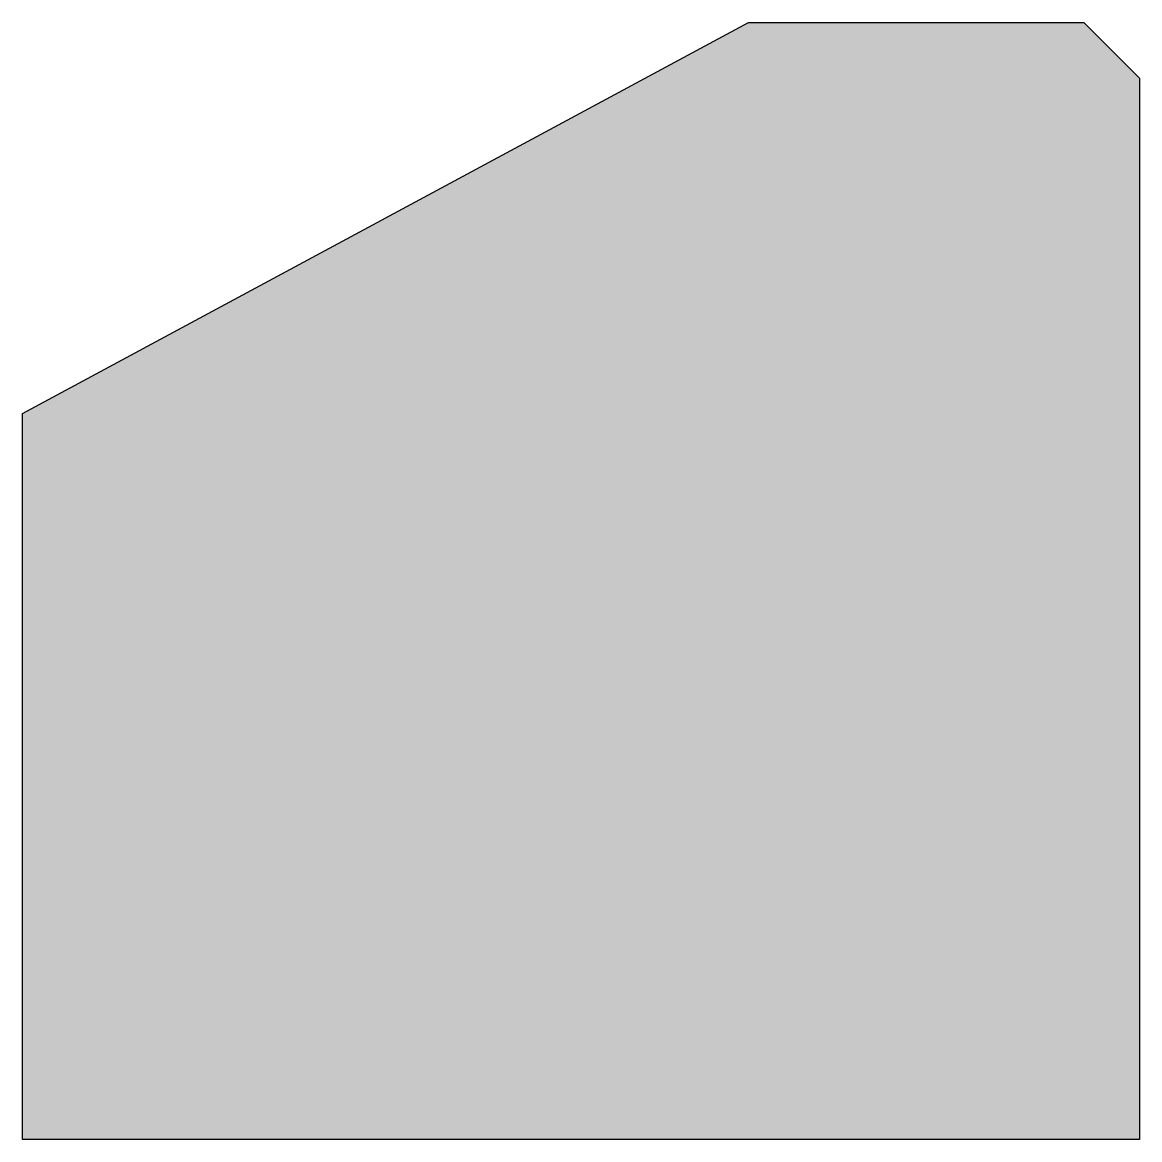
# Model space of a CAD drawing. Header units: metres. Extents: x 0 to 0.2, y -0.13 to 0.07.
import ezdxf

# ---------------------------------------------------------------- set-up
doc = ezdxf.new("R2010")
doc.units = ezdxf.units.M

msp = doc.modelspace()

# ---------------------------------------------------------------- hatches: boundary and pattern name
msp.add_hatch(color=253).paths.add_polyline_path([(0.19, 0.07), (0.2, 0.06), (0.2, -0.13), (0, -0.13), (0, 0), (0.13, 0.07)])

# ---------------------------------------------------------------- linework, layer by layer
msp.add_lwpolyline([(0.19, 0.07), (0.2, 0.06), (0.2, -0.13), (0, -0.13), (0, 0), (0.13, 0.07)], close=True)

doc.saveas('drawing.dxf')
